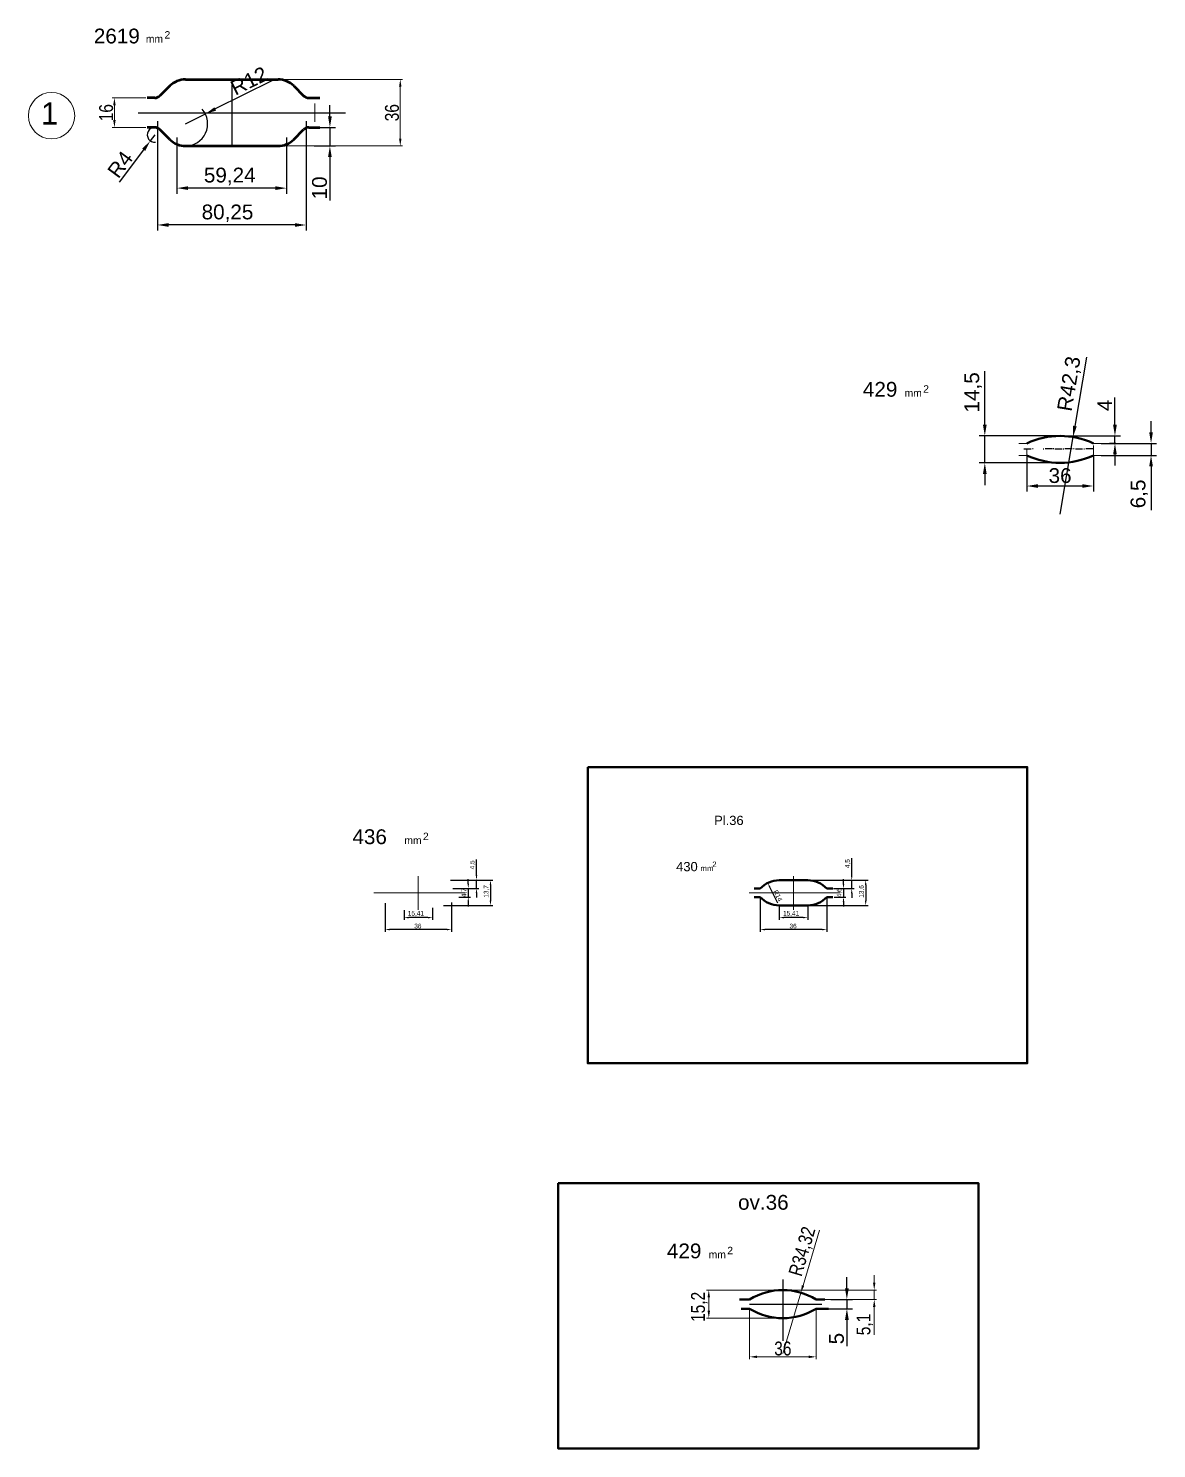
# Model space of a CAD drawing. Header units: millimetres. Extents: x 1526 to 31626, y -4643 to 9189.
# Drawn here: x 7624 to 8234, y 5536 to 6303 of the extents above; entities that cross this region are included whole.
import ezdxf

# ---------------------------------------------------------------- set-up
doc = ezdxf.new("R2010")
doc.units = ezdxf.units.MM
for name, color, linetype, lineweight in [('Main', 1, 'Continuous', 40), ('Quota', 3, 'Continuous', 40), ('контурная', 7, 'Continuous', 50), ('размерные', 7, 'Continuous', 25), ('тонкая', 7, 'Continuous', 20), ('тонкий', 7, 'Continuous', 20), ('图层1', 7, 'Continuous', 30), ('图层2', 1, 'Continuous', 13)]:
    doc.layers.add(name, color=color, linetype=linetype, lineweight=lineweight)
doc.layers.add('осевая', color=4, linetype='Continuous')
doc.styles.add('s1v4', font='arial.ttf', dxfattribs={"height": 4})
doc.styles.add('s2v4', font='arial.ttf', dxfattribs={"height": 8})
doc.styles.add('s3v2.5', font='arial.ttf', dxfattribs={"width": 0.8, "height": 7.5})
doc.styles.get("Standard").update_dxf_attribs({"font": 'arial.ttf'})
doc.dimstyles.new('ISO-25', dxfattribs={"dimtxt": 2.5, "dimasz": 2.5, "dimexe": 1.25, "dimexo": 0.625, "dimtad": 1, "dimtxsty": 'Standard', "dimcen": 2.5, "dimadec": 0, "dimazin": 0, "dimtfac": 1, "dimtmove": 0, "dimatfit": 3, "dimfxl": 1, "dimarcsym": 0})
doc.dimstyles.new('s2v4', dxfattribs={"dimtxt": 8, "dimasz": 6, "dimexe": 3, "dimexo": 0, "dimgap": 1.5, "dimtad": 1, "dimtxsty": 'Standard', "dimcen": 2.5, "dimadec": 0, "dimazin": 0, "dimtfac": 1, "dimtmove": 0, "dimatfit": 3, "dimfxl": 1, "dimarcsym": 0})
doc.dimstyles.new('s2v4$0', dxfattribs={"dimtxt": 8, "dimasz": 6, "dimexe": 3, "dimexo": 0, "dimgap": 1.5, "dimtad": 1, "dimtxsty": 'Standard', "dimcen": 2.5, "dimadec": 0, "dimazin": 0, "dimtfac": 1, "dimtmove": 0, "dimatfit": 3, "dimfxl": 1, "dimarcsym": 0})
doc.dimstyles.new('s3v2.5', dxfattribs={"dimtxt": 7.5, "dimasz": 4, "dimexe": 1.25, "dimexo": 0.625, "dimtad": 1, "dimtxsty": 's3v2.5', "dimcen": 1.5, "dimclrd": 6, "dimclre": 256, "dimclrt": 1, "dimadec": 0, "dimazin": 0, "dimtfac": 1, "dimtmove": 0, "dimatfit": 3, "dimfxl": 1, "dimlwd": -1, "dimlwe": -1, "dimarcsym": 0})

# ---------------------------------------------------------------- blocks, each defined once
blk = doc.blocks.new('*D608')
at = {"layer": 'Defpoints', "color": 0, "transparency": 16777216}
for p in [(7693.72, 6253.32), (7773.98, 6253.32), (7693.72, 6197.21)]:
    blk.add_point(p, dxfattribs=at)
at = {"layer": 'тонкий', "color": 0, "lineweight": -2, "transparency": 16777216}
for p, q in [((7693.72, 6253.32), (7693.72, 6194.21)), ((7773.98, 6253.32), (7773.98, 6194.21)), ((7767.98, 6197.21), (7699.72, 6197.21))]:
    blk.add_line(p, q, dxfattribs=at)
at = {"layer": 'тонкий', "color": 0, "transparency": 16777216}
for points in [[(7699.72, 6198.21), (7699.72, 6196.21), (7693.72, 6197.21)], [(7767.98, 6198.21), (7767.98, 6196.21), (7773.98, 6197.21)]]:
    blk.add_solid(points, dxfattribs=at)
at = {"layer": 'тонкий', "color": 0, "transparency": 16777216, "insert": (7731.54, 6203.52), "char_height": 8, "attachment_point": 5}
blk.add_mtext('80,25', dxfattribs=at)
blk = doc.blocks.new('*D609')
at = {"layer": 'Defpoints', "color": 0, "transparency": 16777216}
for p in [(7704.23, 6244.54), (7763.47, 6244.54), (7704.23, 6217.14)]:
    blk.add_point(p, dxfattribs=at)
at = {"layer": 'тонкий', "color": 0, "lineweight": -2, "transparency": 16777216}
for p, q in [((7704.23, 6244.54), (7704.23, 6214.14)), ((7763.47, 6244.54), (7763.47, 6214.14)), ((7757.47, 6217.14), (7710.23, 6217.14))]:
    blk.add_line(p, q, dxfattribs=at)
at = {"layer": 'тонкий', "color": 0, "transparency": 16777216}
for points in [[(7710.23, 6218.14), (7710.23, 6216.14), (7704.23, 6217.14)], [(7757.47, 6218.14), (7757.47, 6216.14), (7763.47, 6217.14)]]:
    blk.add_solid(points, dxfattribs=at)
at = {"layer": 'тонкий', "color": 0, "transparency": 16777216, "insert": (7732.76, 6223.45), "char_height": 8, "attachment_point": 5}
blk.add_mtext('59,24', dxfattribs=at)
blk = doc.blocks.new('*D610')
at = {"layer": 'Defpoints', "color": 0, "transparency": 16777216}
for p in [(7781.42, 6249.92), (7786.9, 6249.92), (7778.42, 6239.92)]:
    blk.add_point(p, dxfattribs=at)
at = {"layer": 'тонкий', "color": 0, "lineweight": -2, "transparency": 16777216}
for p, q in [((7786.9, 6255.92), (7786.9, 6261.92)), ((7781.42, 6249.92), (7789.9, 6249.92)), ((7786.9, 6249.92), (7786.9, 6239.92)), ((7778.42, 6239.92), (7789.9, 6239.92)), ((7786.9, 6233.92), (7786.9, 6210.41))]:
    blk.add_line(p, q, dxfattribs=at)
at = {"layer": 'тонкий', "color": 0, "transparency": 16777216}
for points in [[(7785.9, 6255.92), (7787.9, 6255.92), (7786.9, 6249.92)], [(7785.9, 6233.92), (7787.9, 6233.92), (7786.9, 6239.92)]]:
    blk.add_solid(points, dxfattribs=at)
at = {"layer": 'тонкий', "color": 0, "transparency": 16777216, "insert": (7781.32, 6217.25), "char_height": 8, "attachment_point": 5, "rotation": 90}
blk.add_mtext('10', dxfattribs=at)
blk = doc.blocks.new('*D611')
at = {"layer": 'Defpoints', "color": 0, "transparency": 16777216}
for p in [(7708.82, 6251.92), (7719.57, 6257.26)]:
    blk.add_point(p, dxfattribs=at)
at = {"layer": 'тонкий', "color": 0, "lineweight": -2, "transparency": 16777216}
for p, q in [((7755.49, 6275.12), (7724.94, 6259.93)), ((7708.82, 6251.92), (7719.57, 6257.26))]:
    blk.add_line(p, q, dxfattribs=at)
blk.add_arc((7708.82, 6251.92), 12, 270, 40.75536, dxfattribs=at)
at = {"layer": 'тонкий', "color": 0, "transparency": 16777216}
blk.add_solid([(7724.49, 6260.83), (7725.39, 6259.04), (7719.57, 6257.26)], dxfattribs=at)
at = {"layer": 'тонкий', "color": 0, "transparency": 16777216, "insert": (7743.17, 6275.16), "char_height": 8, "attachment_point": 5, "rotation": 26.43141}
blk.add_mtext('R12', dxfattribs=at)
blk = doc.blocks.new('*D612')
at = {"layer": 'Defpoints', "color": 0, "transparency": 16777216}
for p in [(7689.82, 6242.71), (7692.19, 6245.92)]:
    blk.add_point(p, dxfattribs=at)
at = {"layer": 'тонкий', "color": 0, "lineweight": -2, "transparency": 16777216}
for p, q in [((7692.19, 6245.92), (7689.82, 6242.71)), ((7673.25, 6220.3), (7686.25, 6237.88))]:
    blk.add_line(p, q, dxfattribs=at)
blk.add_arc((7692.19, 6245.92), 4, 90, 276.48939, dxfattribs=at)
at = {"layer": 'тонкий', "color": 0, "transparency": 16777216}
blk.add_solid([(7685.44, 6238.48), (7687.05, 6237.29), (7689.82, 6242.71)], dxfattribs=at)
at = {"layer": 'тонкий', "color": 0, "transparency": 16777216, "insert": (7673.54, 6229.95), "char_height": 8, "attachment_point": 5, "rotation": 53.51756}
blk.add_mtext('R4', dxfattribs=at)
blk = doc.blocks.new('*D613')
at = {"layer": 'Defpoints', "color": 0, "transparency": 16777216}
for p in [(7757.41, 6275.92), (7753.48, 6239.92), (7824.94, 6239.92)]:
    blk.add_point(p, dxfattribs=at)
at = {"layer": 'тонкая', "transparency": 16777216}
for p, q in [((7758.03, 6275.92), (7826.19, 6275.92)), ((7754.11, 6239.92), (7826.19, 6239.92))]:
    blk.add_line(p, q, dxfattribs=at)
at = {"layer": 'тонкая', "color": 6, "transparency": 16777216}
blk.add_line((7824.94, 6271.92), (7824.94, 6243.92), dxfattribs=at)
for points in [[(7824.27, 6271.92), (7825.6, 6271.92), (7824.94, 6275.92)], [(7824.27, 6243.92), (7825.6, 6243.92), (7824.94, 6239.92)]]:
    blk.add_solid(points, dxfattribs=at)
at = {"layer": 'тонкая', "color": 1, "transparency": 16777216, "insert": (7820.48, 6257.92), "char_height": 7.5, "attachment_point": 5, "rotation": 90, "style": 's3v2.5'}
blk.add_mtext('36', dxfattribs=at)
blk = doc.blocks.new('*D614')
at = {"layer": 'Defpoints', "color": 0, "transparency": 16777216}
for p in [(7670.42, 6265.92), (7688.08, 6265.92), (7688.08, 6249.92)]:
    blk.add_point(p, dxfattribs=at)
at = {"layer": 'тонкая', "transparency": 16777216}
for p, q in [((7687.46, 6265.92), (7669.17, 6265.92)), ((7687.46, 6249.92), (7669.17, 6249.92))]:
    blk.add_line(p, q, dxfattribs=at)
at = {"layer": 'тонкая', "color": 6, "transparency": 16777216}
blk.add_line((7670.42, 6253.92), (7670.42, 6261.92), dxfattribs=at)
for points in [[(7669.75, 6261.92), (7671.09, 6261.92), (7670.42, 6265.92)], [(7669.75, 6253.92), (7671.09, 6253.92), (7670.42, 6249.92)]]:
    blk.add_solid(points, dxfattribs=at)
at = {"layer": 'тонкая', "color": 1, "transparency": 16777216, "insert": (7665.97, 6257.92), "char_height": 7.5, "attachment_point": 5, "rotation": 90, "style": 's3v2.5'}
blk.add_mtext('16', dxfattribs=at)
blk = doc.blocks.new('*D615')
at = {"layer": 'Defpoints', "color": 0, "transparency": 16777216}
for p in [(8203.85, 6079.16), (8203.85, 6072.66), (8230.78, 6072.66)]:
    blk.add_point(p, dxfattribs=at)
at = {"layer": 'тонкий', "color": 0, "lineweight": -2, "transparency": 16777216}
for p, q in [((8230.78, 6085.16), (8230.78, 6091.16)), ((8203.85, 6079.16), (8233.78, 6079.16)), ((8230.78, 6079.16), (8230.78, 6072.66)), ((8203.85, 6072.66), (8233.78, 6072.66)), ((8230.78, 6066.66), (8230.78, 6042.99))]:
    blk.add_line(p, q, dxfattribs=at)
at = {"layer": 'тонкий', "color": 0, "transparency": 16777216}
for points in [[(8229.78, 6085.16), (8231.78, 6085.16), (8230.78, 6079.16)], [(8229.78, 6066.66), (8231.78, 6066.66), (8230.78, 6072.66)]]:
    blk.add_solid(points, dxfattribs=at)
at = {"layer": 'тонкий', "color": 0, "transparency": 16777216, "insert": (8224.47, 6051.83), "char_height": 8, "attachment_point": 5, "rotation": 90}
blk.add_mtext('6,5', dxfattribs=at)
blk = doc.blocks.new('*D617')
at = {"layer": 'Defpoints', "color": 0, "transparency": 16777216}
for p in [(8163.61, 6072.5), (8199.61, 6072.5), (8163.61, 6056.1)]:
    blk.add_point(p, dxfattribs=at)
at = {"layer": 'тонкий', "color": 0, "lineweight": -2, "transparency": 16777216}
for p, q in [((8163.61, 6072.5), (8163.61, 6053.1)), ((8199.61, 6072.5), (8199.61, 6053.1)), ((8193.61, 6056.1), (8169.61, 6056.1))]:
    blk.add_line(p, q, dxfattribs=at)
at = {"layer": 'тонкий', "color": 0, "transparency": 16777216}
for points in [[(8169.61, 6057.1), (8169.61, 6055.1), (8163.61, 6056.1)], [(8193.61, 6057.1), (8193.61, 6055.1), (8199.61, 6056.1)]]:
    blk.add_solid(points, dxfattribs=at)
at = {"layer": 'тонкий', "color": 0, "transparency": 16777216, "insert": (8181.61, 6061.69), "char_height": 8, "attachment_point": 5}
blk.add_mtext('36', dxfattribs=at)
blk = doc.blocks.new('*D618')
at = {"layer": 'Defpoints', "color": 0, "transparency": 16777216}
for p in [(8140.92, 6083.18), (8181.61, 6083.18), (8181.61, 6068.64)]:
    blk.add_point(p, dxfattribs=at)
at = {"layer": 'тонкий', "color": 0, "lineweight": -2, "transparency": 16777216}
for p, q in [((8140.92, 6089.18), (8140.92, 6118.27)), ((8181.61, 6083.18), (8137.92, 6083.18)), ((8140.92, 6068.64), (8140.92, 6083.18)), ((8181.61, 6068.64), (8137.92, 6068.64)), ((8140.92, 6062.64), (8140.92, 6056.64))]:
    blk.add_line(p, q, dxfattribs=at)
at = {"layer": 'тонкий', "color": 0, "transparency": 16777216}
for points in [[(8139.92, 6089.18), (8141.92, 6089.18), (8140.92, 6083.18)], [(8139.92, 6062.64), (8141.92, 6062.64), (8140.92, 6068.64)]]:
    blk.add_solid(points, dxfattribs=at)
at = {"layer": 'тонкий', "color": 0, "transparency": 16777216, "insert": (8134.62, 6106.72), "char_height": 8, "attachment_point": 5, "rotation": 90}
blk.add_mtext('14,5', dxfattribs=at)
blk = doc.blocks.new('*D616')
at = {"layer": 'Defpoints', "color": 0, "transparency": 16777216}
for p in [(8188.62, 6082.6), (8181.61, 6040.88)]:
    blk.add_point(p, dxfattribs=at)
at = {"layer": 'тонкий', "color": 0, "lineweight": -2, "transparency": 16777216}
for p, q in [((8195.86, 6125.73), (8189.61, 6088.51)), ((8181.61, 6040.88), (8188.62, 6082.6))]:
    blk.add_line(p, q, dxfattribs=at)
at = {"layer": 'тонкий', "color": 0, "transparency": 16777216}
blk.add_solid([(8188.62, 6088.68), (8190.6, 6088.35), (8188.62, 6082.6)], dxfattribs=at)
at = {"layer": 'тонкий', "color": 0, "transparency": 16777216, "insert": (8187.03, 6111.27), "char_height": 8, "attachment_point": 5, "rotation": 80.47089}
blk.add_mtext('R42,3', dxfattribs=at)
blk = doc.blocks.new('*D647')
at = {"layer": 'Defpoints', "color": 0, "transparency": 16777216}
for p in [(8181.61, 6083.18), (8211.26, 6079.16), (8211.72, 6079.16)]:
    blk.add_point(p, dxfattribs=at)
at = {"layer": 'тонкий', "color": 0, "lineweight": -2, "transparency": 16777216}
for p, q in [((8211.26, 6089.18), (8211.26, 6103.96)), ((8181.61, 6083.18), (8214.26, 6083.18)), ((8211.26, 6079.16), (8211.26, 6083.18)), ((8211.72, 6079.16), (8208.26, 6079.16)), ((8211.26, 6073.16), (8211.26, 6067.16))]:
    blk.add_line(p, q, dxfattribs=at)
at = {"layer": 'тонкий', "color": 0, "transparency": 16777216}
for points in [[(8210.26, 6089.18), (8212.26, 6089.18), (8211.26, 6083.18)], [(8210.26, 6073.16), (8212.26, 6073.16), (8211.26, 6079.16)]]:
    blk.add_solid(points, dxfattribs=at)
at = {"layer": 'тонкий', "color": 0, "transparency": 16777216, "insert": (8205.76, 6099.69), "char_height": 8, "attachment_point": 5, "rotation": 90}
blk.add_mtext('4', dxfattribs=at)
blk = doc.blocks.new('*D915')
at = {"color": 0, "lineweight": -2, "transparency": 16777216}
for p, q in [((8064.53, 5840.97), (8064.53, 5843.47)), ((8059.42, 5838.47), (8065.78, 5838.47)), ((8064.53, 5838.47), (8064.53, 5833.87)), ((8059.42, 5833.87), (8065.78, 5833.87)), ((8064.53, 5831.37), (8064.53, 5828.87))]:
    blk.add_line(p, q, dxfattribs=at)
at = {"color": 0, "transparency": 16777216}
for points in [[(8064.11, 5840.97), (8064.95, 5840.97), (8064.53, 5838.47)], [(8064.11, 5831.37), (8064.95, 5831.37), (8064.53, 5833.87)]]:
    blk.add_solid(points, dxfattribs=at)
at = {"layer": 'Defpoints', "color": 0, "transparency": 16777216}
for p in [(8058.8, 5838.47), (8058.8, 5833.87), (8064.53, 5833.87)]:
    blk.add_point(p, dxfattribs=at)
at = {"color": 0, "lineweight": 13, "transparency": 16777216, "insert": (8062.4, 5836.17), "char_height": 2.5, "attachment_point": 5, "rotation": 90}
blk.add_mtext('4,6', dxfattribs=at)
blk = doc.blocks.new('*D913')
at = {"color": 0, "lineweight": -2, "transparency": 16777216}
for p, q in [((8068.98, 5845.47), (8068.98, 5854.91)), ((8045.24, 5842.97), (8070.23, 5842.97)), ((8068.98, 5838.47), (8068.98, 5842.97)), ((8059.21, 5838.47), (8070.23, 5838.47)), ((8068.98, 5835.97), (8068.98, 5833.47))]:
    blk.add_line(p, q, dxfattribs=at)
at = {"color": 0, "transparency": 16777216}
for points in [[(8068.56, 5845.47), (8069.4, 5845.47), (8068.98, 5842.97)], [(8068.56, 5835.97), (8069.4, 5835.97), (8068.98, 5838.47)]]:
    blk.add_solid(points, dxfattribs=at)
at = {"layer": 'Defpoints', "color": 0, "transparency": 16777216}
for p in [(8044.61, 5842.97), (8068.98, 5842.97), (8058.59, 5838.47)]:
    blk.add_point(p, dxfattribs=at)
at = {"color": 0, "lineweight": 13, "transparency": 16777216, "insert": (8066.86, 5851.95), "char_height": 2.5, "attachment_point": 5, "rotation": 90}
blk.add_mtext('4,5', dxfattribs=at)
blk = doc.blocks.new('*D914')
at = {"color": 0, "lineweight": -2, "transparency": 16777216}
for p, q in [((8070.33, 5842.97), (8077.78, 5842.97)), ((8076.53, 5840.47), (8076.53, 5831.87)), ((8045.42, 5829.37), (8077.78, 5829.37))]:
    blk.add_line(p, q, dxfattribs=at)
at = {"color": 0, "transparency": 16777216}
for points in [[(8076.11, 5840.47), (8076.95, 5840.47), (8076.53, 5842.97)], [(8076.11, 5831.87), (8076.95, 5831.87), (8076.53, 5829.37)]]:
    blk.add_solid(points, dxfattribs=at)
at = {"layer": 'Defpoints', "color": 0, "transparency": 16777216}
for p in [(8069.71, 5842.97), (8044.8, 5829.37), (8076.53, 5829.37)]:
    blk.add_point(p, dxfattribs=at)
at = {"color": 0, "lineweight": 13, "transparency": 16777216, "insert": (8074.4, 5836.92), "char_height": 2.5, "attachment_point": 5, "rotation": 90}
blk.add_mtext('13,6', dxfattribs=at)
blk = doc.blocks.new('*D916')
at = {"color": 0, "lineweight": -2, "transparency": 16777216}
for p, q in [((8029.83, 5828.74), (8029.83, 5821.52)), ((8045.24, 5828.74), (8045.24, 5821.52)), ((8042.74, 5822.77), (8032.33, 5822.77))]:
    blk.add_line(p, q, dxfattribs=at)
at = {"color": 0, "transparency": 16777216}
for points in [[(8032.33, 5823.19), (8032.33, 5822.36), (8029.83, 5822.77)], [(8042.74, 5823.19), (8042.74, 5822.36), (8045.24, 5822.77)]]:
    blk.add_solid(points, dxfattribs=at)
at = {"layer": 'Defpoints', "color": 0, "transparency": 16777216}
for p in [(8029.83, 5829.37), (8045.24, 5829.37), (8029.83, 5822.77)]:
    blk.add_point(p, dxfattribs=at)
at = {"color": 0, "lineweight": 13, "transparency": 16777216, "insert": (8036.21, 5824.9), "char_height": 2.5, "attachment_point": 5}
blk.add_mtext('15,41', dxfattribs=at)
blk = doc.blocks.new('*D917')
at = {"color": 0, "lineweight": -2, "transparency": 16777216}
for p, q in [((8019.53, 5833.24), (8019.53, 5815.06)), ((8055.54, 5833.24), (8055.54, 5815.06)), ((8053.04, 5816.31), (8022.03, 5816.31))]:
    blk.add_line(p, q, dxfattribs=at)
at = {"color": 0, "transparency": 16777216}
for points in [[(8022.03, 5816.72), (8022.03, 5815.89), (8019.53, 5816.31)], [(8053.04, 5816.72), (8053.04, 5815.89), (8055.54, 5816.31)]]:
    blk.add_solid(points, dxfattribs=at)
at = {"layer": 'Defpoints', "color": 0, "transparency": 16777216}
for p in [(8019.53, 5833.87), (8055.54, 5833.87), (8019.53, 5816.31)]:
    blk.add_point(p, dxfattribs=at)
at = {"color": 0, "lineweight": 13, "transparency": 16777216, "insert": (8037.29, 5818.21), "char_height": 2.5, "attachment_point": 5}
blk.add_mtext('36', dxfattribs=at)
blk = doc.blocks.new('*D918')
at = {"color": 0, "lineweight": -2, "transparency": 16777216}
blk.add_line((8029.02, 5830.57), (8024.69, 5839.27), dxfattribs=at)
at = {"color": 0, "transparency": 16777216}
blk.add_solid([(8025.07, 5839.45), (8024.32, 5839.08), (8023.58, 5841.5)], dxfattribs=at)
at = {"layer": 'Defpoints', "color": 0, "transparency": 16777216}
for p in [(8023.58, 5841.5), (8029.81, 5828.97)]:
    blk.add_point(p, dxfattribs=at)
at = {"color": 0, "lineweight": 13, "transparency": 16777216, "insert": (8029.1, 5834.63), "char_height": 2.5, "attachment_point": 5, "rotation": 296.42739}
blk.add_mtext('R14', dxfattribs=at)
blk = doc.blocks.new('*D961')
at = {"layer": 'Defpoints', "color": 0, "transparency": 16777216}
for p in [(8031.75, 5621.43), (8049.75, 5616.33), (8081.14, 5616.33)]:
    blk.add_point(p, dxfattribs=at)
at = {"layer": 'тонкая', "color": 6, "transparency": 16777216}
for p, q in [((8081.14, 5625.43), (8081.14, 5629.43)), ((8081.14, 5621.43), (8081.14, 5616.33)), ((8081.14, 5612.33), (8081.14, 5597.31))]:
    blk.add_line(p, q, dxfattribs=at)
at = {"layer": 'тонкая', "transparency": 16777216}
for p, q in [((8032.37, 5621.43), (8082.39, 5621.43)), ((8050.37, 5616.33), (8082.39, 5616.33))]:
    blk.add_line(p, q, dxfattribs=at)
at = {"layer": 'тонкая', "color": 6, "transparency": 16777216}
for points in [[(8080.48, 5625.43), (8081.81, 5625.43), (8081.14, 5621.43)], [(8080.48, 5612.33), (8081.81, 5612.33), (8081.14, 5616.33)]]:
    blk.add_solid(points, dxfattribs=at)
at = {"layer": 'тонкая', "color": 1, "transparency": 16777216, "insert": (8076.01, 5602.82), "char_height": 7.5, "attachment_point": 5, "rotation": 90, "style": 's3v2.5'}
blk.add_mtext('5,1', dxfattribs=at)
blk = doc.blocks.new('*D962')
at = {"layer": 'Defpoints', "color": 0, "transparency": 16777216}
for p in [(7991.71, 5621.43), (8031.75, 5621.43), (8031.75, 5606.23)]:
    blk.add_point(p, dxfattribs=at)
at = {"layer": 'тонкая', "transparency": 16777216}
for p, q in [((8031.12, 5621.43), (7990.46, 5621.43)), ((8031.12, 5606.23), (7990.46, 5606.23))]:
    blk.add_line(p, q, dxfattribs=at)
at = {"layer": 'тонкая', "color": 6, "transparency": 16777216}
blk.add_line((7991.71, 5610.23), (7991.71, 5617.43), dxfattribs=at)
for points in [[(7991.04, 5617.43), (7992.38, 5617.43), (7991.71, 5621.43)], [(7991.04, 5610.23), (7992.38, 5610.23), (7991.71, 5606.23)]]:
    blk.add_solid(points, dxfattribs=at)
at = {"layer": 'тонкая', "color": 1, "transparency": 16777216, "insert": (7986.58, 5612.33), "char_height": 7.5, "attachment_point": 5, "rotation": 90, "style": 's3v2.5'}
blk.add_mtext('15,2', dxfattribs=at)
blk = doc.blocks.new('*D963')
at = {"layer": 'Defpoints', "color": 0, "transparency": 16777216}
for p in [(8013.75, 5611.33), (8049.75, 5611.33), (8013.75, 5585.33)]:
    blk.add_point(p, dxfattribs=at)
at = {"layer": 'тонкая', "transparency": 16777216}
for p, q in [((8013.75, 5610.7), (8013.75, 5584.08)), ((8049.75, 5610.7), (8049.75, 5584.08))]:
    blk.add_line(p, q, dxfattribs=at)
at = {"layer": 'тонкая', "color": 6, "transparency": 16777216}
blk.add_line((8045.75, 5585.33), (8017.75, 5585.33), dxfattribs=at)
for points in [[(8017.75, 5585.99), (8017.75, 5584.66), (8013.75, 5585.33)], [(8045.75, 5585.99), (8045.75, 5584.66), (8049.75, 5585.33)]]:
    blk.add_solid(points, dxfattribs=at)
at = {"layer": 'тонкая', "color": 1, "transparency": 16777216, "insert": (8031.75, 5589.78), "char_height": 7.5, "attachment_point": 5, "style": 's3v2.5'}
blk.add_mtext('36', dxfattribs=at)
blk = doc.blocks.new('*D964')
at = {"layer": 'Defpoints', "color": 0, "transparency": 16777216}
for p in [(8041.5, 5620.01), (8031.75, 5587.11)]:
    blk.add_point(p, dxfattribs=at)
at = {"layer": 'тонкая', "color": 6, "transparency": 16777216}
for p, q in [((8051.5, 5653.74), (8042.64, 5623.85)), ((8031.75, 5587.11), (8041.5, 5620.01))]:
    blk.add_line(p, q, dxfattribs=at)
blk.add_solid([(8042, 5624.04), (8043.28, 5623.66), (8041.5, 5620.01)], dxfattribs=at)
at = {"layer": 'тонкая', "color": 1, "transparency": 16777216, "insert": (8042.72, 5642.17), "char_height": 7.5, "attachment_point": 5, "rotation": 73.48446, "style": 's3v2.5'}
blk.add_mtext('R34,32', dxfattribs=at)
blk = doc.blocks.new('*D965')
at = {"layer": 'Defpoints', "color": 0, "transparency": 16777216}
for p in [(8057.65, 5616.33), (8056.39, 5611.33), (8066.36, 5611.33)]:
    blk.add_point(p, dxfattribs=at)
at = {"layer": 'размерные', "color": 0, "lineweight": -2, "transparency": 16777216}
for p, q in [((8066.36, 5622.33), (8066.36, 5628.33)), ((8057.65, 5616.33), (8069.36, 5616.33)), ((8066.36, 5616.33), (8066.36, 5611.33)), ((8056.39, 5611.33), (8069.36, 5611.33)), ((8066.36, 5605.33), (8066.36, 5591.02))]:
    blk.add_line(p, q, dxfattribs=at)
at = {"layer": 'размерные', "color": 0, "transparency": 16777216}
for points in [[(8065.36, 5622.33), (8067.36, 5622.33), (8066.36, 5616.33)], [(8065.36, 5605.33), (8067.36, 5605.33), (8066.36, 5611.33)]]:
    blk.add_solid(points, dxfattribs=at)
at = {"layer": 'размерные', "color": 0, "transparency": 16777216, "insert": (8060.79, 5595.17), "char_height": 8, "attachment_point": 5, "rotation": 90}
blk.add_mtext('5', dxfattribs=at)
blk = doc.blocks.new('*D968')
at = {"color": 0, "lineweight": -2, "transparency": 16777216}
for p, q in [((7861.7, 5841.07), (7861.7, 5843.57)), ((7856, 5838.57), (7862.95, 5838.57)), ((7861.7, 5838.57), (7861.7, 5833.87)), ((7856.59, 5833.87), (7862.95, 5833.87)), ((7861.7, 5831.37), (7861.7, 5828.87))]:
    blk.add_line(p, q, dxfattribs=at)
at = {"color": 0, "transparency": 16777216}
for points in [[(7861.28, 5841.07), (7862.11, 5841.07), (7861.7, 5838.57)], [(7861.28, 5831.37), (7862.11, 5831.37), (7861.7, 5833.87)]]:
    blk.add_solid(points, dxfattribs=at)
at = {"layer": 'Defpoints', "color": 0, "transparency": 16777216}
for p in [(7855.38, 5838.57), (7855.97, 5833.87), (7861.7, 5833.87)]:
    blk.add_point(p, dxfattribs=at)
at = {"color": 0, "lineweight": 13, "transparency": 16777216, "insert": (7859.58, 5836.22), "char_height": 2.5, "attachment_point": 5, "rotation": 90}
blk.add_mtext('4,7', dxfattribs=at)
blk = doc.blocks.new('*D966')
at = {"color": 0, "lineweight": -2, "transparency": 16777216}
for p, q in [((7866.15, 5845.57), (7866.15, 5854.26)), ((7852.14, 5843.07), (7867.4, 5843.07)), ((7866.15, 5838.57), (7866.15, 5843.07)), ((7853.33, 5838.57), (7867.4, 5838.57)), ((7866.15, 5836.07), (7866.15, 5833.57))]:
    blk.add_line(p, q, dxfattribs=at)
at = {"color": 0, "transparency": 16777216}
for points in [[(7865.73, 5845.57), (7866.56, 5845.57), (7866.15, 5843.07)], [(7865.73, 5836.07), (7866.56, 5836.07), (7866.15, 5838.57)]]:
    blk.add_solid(points, dxfattribs=at)
at = {"layer": 'Defpoints', "color": 0, "transparency": 16777216}
for p in [(7851.51, 5843.07), (7866.15, 5843.07), (7852.7, 5838.57)]:
    blk.add_point(p, dxfattribs=at)
at = {"color": 0, "lineweight": 13, "transparency": 16777216, "insert": (7864.03, 5851.3), "char_height": 2.5, "attachment_point": 5, "rotation": 90}
blk.add_mtext('4,5', dxfattribs=at)
blk = doc.blocks.new('*D967')
at = {"color": 0, "lineweight": -2, "transparency": 16777216}
for p, q in [((7867.64, 5843.07), (7874.95, 5843.07)), ((7873.7, 5840.57), (7873.7, 5831.87)), ((7848.23, 5829.37), (7874.95, 5829.37))]:
    blk.add_line(p, q, dxfattribs=at)
at = {"color": 0, "transparency": 16777216}
for points in [[(7873.28, 5840.57), (7874.12, 5840.57), (7873.7, 5843.07)], [(7873.28, 5831.87), (7874.12, 5831.87), (7873.7, 5829.37)]]:
    blk.add_solid(points, dxfattribs=at)
at = {"layer": 'Defpoints', "color": 0, "transparency": 16777216}
for p in [(7867.02, 5843.07), (7847.6, 5829.37), (7873.7, 5829.37)]:
    blk.add_point(p, dxfattribs=at)
at = {"color": 0, "lineweight": 13, "transparency": 16777216, "insert": (7871.57, 5836.92), "char_height": 2.5, "attachment_point": 5, "rotation": 90}
blk.add_mtext('13,7', dxfattribs=at)
blk = doc.blocks.new('*D969')
at = {"color": 0, "lineweight": -2, "transparency": 16777216}
for p, q in [((7842.4, 5828.12), (7842.4, 5821.52)), ((7826.99, 5826.81), (7826.99, 5821.52)), ((7839.9, 5822.77), (7829.49, 5822.77))]:
    blk.add_line(p, q, dxfattribs=at)
at = {"color": 0, "transparency": 16777216}
for points in [[(7829.49, 5823.19), (7829.49, 5822.36), (7826.99, 5822.77)], [(7839.9, 5823.19), (7839.9, 5822.36), (7842.4, 5822.77)]]:
    blk.add_solid(points, dxfattribs=at)
at = {"layer": 'Defpoints', "color": 0, "transparency": 16777216}
for p in [(7826.99, 5827.44), (7842.4, 5828.74), (7826.99, 5822.77)]:
    blk.add_point(p, dxfattribs=at)
at = {"color": 0, "lineweight": 13, "transparency": 16777216, "insert": (7833.38, 5824.9), "char_height": 2.5, "attachment_point": 5}
blk.add_mtext('15,41', dxfattribs=at)
blk = doc.blocks.new('*D970')
at = {"color": 0, "lineweight": -2, "transparency": 16777216}
for p, q in [((7816.7, 5830.53), (7816.7, 5815.06)), ((7852.7, 5830.93), (7852.7, 5815.06)), ((7850.2, 5816.31), (7819.2, 5816.31))]:
    blk.add_line(p, q, dxfattribs=at)
at = {"color": 0, "transparency": 16777216}
for points in [[(7819.2, 5816.72), (7819.2, 5815.89), (7816.7, 5816.31)], [(7850.2, 5816.72), (7850.2, 5815.89), (7852.7, 5816.31)]]:
    blk.add_solid(points, dxfattribs=at)
at = {"layer": 'Defpoints', "color": 0, "transparency": 16777216}
for p in [(7816.7, 5831.16), (7852.7, 5831.55), (7816.7, 5816.31)]:
    blk.add_point(p, dxfattribs=at)
at = {"color": 0, "lineweight": 13, "transparency": 16777216, "insert": (7834.46, 5818.21), "char_height": 2.5, "attachment_point": 5}
blk.add_mtext('36', dxfattribs=at)

msp = doc.modelspace()

# ---------------------------------------------------------------- linework, layer by layer
at = {"color": 3, "linetype": 'ByBlock'}
for p, q in [((8162.05495, 6076.26009), (8166.0081, 6076.26009)), ((8167.0808, 6076.26009), (8166.70805, 6076.26009)), ((8172.4023, 6076.26009), (8172.77505, 6076.26009)), ((8177.42815, 6076.26009), (8173.475, 6076.26009)), ((8178.30659, 6076.26009), (8177.93385, 6076.26009)), ((8178.81228, 6076.26009), (8182.76543, 6076.26009)), ((8183.27113, 6076.26009), (8183.64387, 6076.26009)), ((8188.10272, 6076.26009), (8184.14957, 6076.26009)), ((8189.17541, 6076.26009), (8188.80267, 6076.26009)), ((8189.85959, 6076.26009), (8193.81274, 6076.26009)), ((8194.49692, 6076.26009), (8194.86967, 6076.26009)), ((8199.507, 6076.26009), (8195.55385, 6076.26009))]:
    msp.add_line(p, q, dxfattribs=at)
at = {"layer": 'Main'}
for centre, start, end in [((8181.61356, 6040.88273), 64.81465597, 115.18534403), ((8181.61356, 6110.93745), 244.81465597, 295.18534403)]:
    msp.add_arc(centre, 42.29842, start, end, dxfattribs=at)
at = {"layer": 'Quota'}
for points in [[(7926.3074, 5904.13109), (8163.84683, 5904.13109), (8163.84683, 5744.03445), (7926.3074, 5744.03445)], [(7910.29364, 5679.22639), (8137.50705, 5679.22639), (8137.50705, 5535.72207), (7910.29364, 5535.72207)]]:
    msp.add_lwpolyline(points, close=True, dxfattribs=at)
at = {"layer": 'контурная'}
for p, q in [((7708.82154, 6275.92229), (7758.88041, 6275.92229)), ((7692.19412, 6265.92229), (7688.08121, 6265.92229)), ((7700.33625, 6272.40757), (7695.02255, 6267.09387)), ((7767.36569, 6272.40757), (7772.6794, 6267.09387)), ((7775.50783, 6265.92229), (7781.41745, 6265.92229)), ((7692.19412, 6249.92229), (7688.08121, 6249.92229)), ((7775.50783, 6249.92229), (7781.41745, 6249.92229)), ((7700.33625, 6243.43701), (7695.02255, 6248.75072)), ((7767.36569, 6243.43701), (7772.6794, 6248.75072)), ((7708.82154, 6239.92229), (7758.88041, 6239.92229))]:
    msp.add_line(p, q, dxfattribs=at)
for centre, radius, start, end in [((7708.82154, 6263.92229), 12, 90, 135), ((7758.88041, 6263.92229), 12, 45, 90), ((7692.19412, 6269.92229), 4, 270, 315), ((7775.50783, 6269.92229), 4, 225, 270), ((7692.19412, 6245.92229), 4, 45, 90), ((7775.50783, 6245.92229), 4, 90, 135), ((7708.82154, 6251.92229), 12, 225, 270), ((7758.88041, 6251.92229), 12, 270, 315)]:
    msp.add_arc(centre, radius, start, end, dxfattribs=at)
at = {"layer": 'осевая'}
for p, q in [((7733.85097, 6272.92229), (7733.85097, 6239.81545)), ((7683.33781, 6257.92229), (7795.30586, 6257.92229)), ((8031.74889, 5627.17271), (8031.74889, 5594.04303)), ((8013.74889, 5613.82654), (8052.86454, 5613.82654))]:
    msp.add_line(p, q, dxfattribs=at)
at = {"layer": 'тонкая'}
for p, q in [((7778.6794, 6252.92229), (7778.6794, 6262.92229)), ((8163.61356, 6079.16009), (8159.38072, 6079.16009)), ((8163.61356, 6072.66009), (8163.61356, 6076.26009)), ((8199.61356, 6079.16009), (8203.84639, 6079.16009)), ((8199.61356, 6072.31009), (8199.61356, 6077.96533)), ((8163.61356, 6072.66009), (8159.38072, 6072.66009)), ((8199.61356, 6072.66009), (8203.84639, 6072.66009)), ((8049.74889, 5616.32654), (8059.22556, 5616.32654))]:
    msp.add_line(p, q, dxfattribs=at)
msp.add_circle((7636.45257, 6256.30904), 12.53226, dxfattribs=at)
at = {"layer": '图层1', "lineweight": 40}
for p, q in [((8037.53182, 5842.96698), (8029.82682, 5842.96698)), ((8037.53182, 5842.96698), (8045.23682, 5842.96698)), ((8019.52834, 5838.46698), (8016.26421, 5838.46698)), ((8055.5353, 5838.46698), (8058.79943, 5838.46698)), ((8019.52834, 5833.86698), (8016.26421, 5833.86698)), ((8037.53182, 5829.36698), (8029.82682, 5829.36698)), ((8037.53182, 5829.36698), (8045.23682, 5829.36698)), ((8055.5353, 5833.86698), (8058.79943, 5833.86698)), ((8013.74889, 5616.32654), (8008.38142, 5616.32654)), ((8049.74889, 5616.32654), (8054.48722, 5616.32654)), ((8013.74889, 5611.32654), (8009.12573, 5611.32654)), ((8049.74889, 5611.32654), (8056.38945, 5611.32654))]:
    msp.add_line(p, q, dxfattribs=at)
for centre, radius, start, end in [((8029.81182, 5828.96698), 14, 89.93861165, 137.26788996), ((8045.25182, 5828.96698), 14, 42.73211004, 90.06138835), ((8029.81182, 5843.36698), 14, 222.73211004, 270.06138835), ((8045.25182, 5843.36698), 14, 269.93861165, 317.26788996), ((8031.74889, 5587.11047), 34.31587, 58.36280608, 121.63719392), ((8031.74889, 5640.54261), 34.31587, 238.36280608, 301.63719392)]:
    msp.add_arc(centre, radius, start, end, dxfattribs=at)
at = {"layer": '图层2', "lineweight": 13, "ltscale": 3}
for p, q in [((7834.69971, 5826.9259), (7834.69971, 5845.2028)), ((8037.53182, 5826.9259), (8037.53182, 5845.2028)), ((7810.73588, 5836.16698), (7859.94767, 5836.16698)), ((8013.56799, 5836.16698), (8062.77978, 5836.16698))]:
    msp.add_line(p, q, dxfattribs=at)

# ---------------------------------------------------------------- texts
at = {"layer": 'размерные', "style": 's2v4'}
msp.add_text('Pl.36', height=5, dxfattribs=at).set_placement((7994.6187, 5872.83846))
at = {"layer": 'тонкая'}
for s, height, style, p in [('2619', 8, 's2v4', (7659.28693, 6295.36646)), ('mm', 4, 's1v4', (7687.41125, 6295.83991)), ('2', 4, 's1v4', (7697.48121, 6297.98446)), ('429', 8, 's2v4', (8075.00191, 6104.36846)), ('mm', 4, 's1v4', (8097.55753, 6104.43075)), ('2', 4, 's1v4', (8107.6275, 6106.5753)), ('436', 8, 's2v4', (7799.07423, 5862.50789)), ('2', 4, 's1v4', (7837.2101, 5864.71473)), ('mm', 4, 's1v4', (7827.14013, 5862.57018)), ('430', 5, 's2v4', (7974.06534, 5847.85236)), ('2', 3, 's1v4', (7993.60275, 5850.05921)), ('mm', 3, 's1v4', (7987.2396, 5847.91466)), ('ov.36', 8, 's2v4', (8007.5336, 5664.86062)), ('429', 8, 's2v4', (7969.07892, 5638.59481)), ('2', 4, 's1v4', (8001.70451, 5640.80165)), ('mm', 4, 's1v4', (7991.63454, 5638.65711))]:
    msp.add_text(s, height=height, dxfattribs=dict(at, style=style)).set_placement(p)
at = {"layer": 'тонкий', "style": 's1v4'}
msp.add_text('1', height=12, dxfattribs=at).set_placement((7630.691, 6251.51678))

# ---------------------------------------------------------------- dimensions: what is measured, and where the dimension line sits
at = {"lineweight": 13}
for base, p1, p2, picture, middle in [((7866.14775, 5843.06698), (7852.70319, 5838.56698), (7851.51369, 5843.06698), '*D966', (7866.14775, 5851.30031)), ((8068.97986, 5842.96698), (8058.58954, 5838.46698), (8044.61296, 5842.96698), '*D913', (8068.97986, 5851.94859)), ((7873.69889, 5829.36698), (7867.01821, 5843.06698), (7847.60179, 5829.36698), '*D967', (7873.69889, 5836.92056)), ((7861.69796, 5833.86698), (7855.3799, 5838.56698), (7855.96732, 5833.86698), '*D968', (7861.69796, 5836.21698)), ((8076.531, 5829.36698), (8069.70861, 5842.96698), (8044.79884, 5829.36698), '*D914', (8076.531, 5836.92056)), ((8064.53007, 5833.86698), (8058.79943, 5838.46698), (8058.79943, 5833.86698), '*D915', (8064.53007, 5836.16698))]:
    dim = msp.add_linear_dim(base=base, p1=p1, p2=p2, angle=90, dimstyle='ISO-25', dxfattribs=at)
    dim.commit()
    dim.dimension.update_dxf_attribs({"geometry": picture, "text_midpoint": middle, "dimtype": 160})
dim = msp.add_radius_dim(center=(8029.81182, 5828.96698), mpoint=(8023.58094, 5841.50396), dimstyle='ISO-25', dxfattribs=at)
dim.commit()
dim.dimension.update_dxf_attribs({"geometry": '*D918', "text_midpoint": (8027.41149, 5833.79662), "dimtype": 164})
for base, p1, p2, picture, middle in [((7816.69623, 5816.30627), (7852.70319, 5831.55228), (7816.69623, 5831.15511), '*D970', (7834.4599, 5816.30627)), ((8019.52834, 5816.30627), (8055.5353, 5833.86698), (8019.52834, 5833.86698), '*D917', (8037.29201, 5816.30627))]:
    dim = msp.add_linear_dim(base=base, p1=p1, p2=p2, dimstyle='ISO-25', override={"dimdec": 0}, dxfattribs=at)
    dim.commit()
    dim.dimension.update_dxf_attribs({"geometry": picture, "text_midpoint": middle, "dimtype": 160})
for base, p1, p2, picture, middle in [((7826.99471, 5822.7735), (7842.40471, 5828.74198), (7826.99471, 5827.43537), '*D969', (7833.38117, 5822.7735)), ((8029.82682, 5822.7735), (8045.23682, 5829.36698), (8029.82682, 5829.36698), '*D916', (8036.21328, 5822.7735))]:
    dim = msp.add_linear_dim(base=base, p1=p1, p2=p2, dimstyle='ISO-25', dxfattribs=at)
    dim.commit()
    dim.dimension.update_dxf_attribs({"geometry": picture, "text_midpoint": middle, "dimtype": 160})
at = {"layer": 'размерные'}
dim = msp.add_linear_dim(base=(8066.36296, 5611.32654), p1=(8057.64723, 5616.32654), p2=(8056.38945, 5611.32654), angle=90, dimstyle='s2v4$0', dxfattribs=at)
dim.commit()
dim.dimension.update_dxf_attribs({"geometry": '*D965', "text_midpoint": (8060.79475, 5595.17443)})
at = {"layer": 'тонкая'}
for base, p1, p2, picture, middle in [((7824.93694, 6239.92229), (7757.40972, 6275.92229), (7753.48228, 6239.92229), '*D613', (7820.48009, 6257.92229)), ((7670.4211, 6265.92229), (7688.08121, 6249.92229), (7688.08121, 6265.92229), '*D614', (7665.9668, 6257.92229)), ((8081.14306, 5616.32654), (8031.74889, 5621.42634), (8049.74889, 5616.32654), '*D961', (8076.01089, 5602.81887))]:
    dim = msp.add_linear_dim(base=base, p1=p1, p2=p2, angle=90, dimstyle='s3v2.5', dxfattribs=at)
    dim.commit()
    dim.dimension.update_dxf_attribs({"geometry": picture, "text_midpoint": middle})
dim = msp.add_radius_dim(center=(8031.74889, 5587.11047), mpoint=(8041.50404, 5620.01056), dimstyle='s3v2.5', dxfattribs=at)
dim.commit()
dim.dimension.update_dxf_attribs({"geometry": '*D964', "text_midpoint": (8042.7208, 5642.16766)})
dim = msp.add_linear_dim(base=(7991.70904, 5621.42634), p1=(8031.74889, 5606.22675), p2=(8031.74889, 5621.42634), angle=90, dimstyle='s3v2.5', dxfattribs=at)
dim.commit()
dim.dimension.update_dxf_attribs({"geometry": '*D962', "text_midpoint": (7991.70904, 5612.32723), "dimtype": 160})
dim = msp.add_linear_dim(base=(8013.74889, 5585.32747), p1=(8049.74889, 5611.32654), p2=(8013.74889, 5611.32654), dimstyle='s3v2.5', dxfattribs=at)
dim.commit()
dim.dimension.update_dxf_attribs({"geometry": '*D963', "text_midpoint": (8031.74889, 5589.78432)})
at = {"layer": 'тонкий'}
dim = msp.add_radius_dim(center=(7708.82154, 6251.92229), mpoint=(7719.56715, 6257.26381), dimstyle='s2v4', dxfattribs=at)
dim.commit()
dim.dimension.update_dxf_attribs({"geometry": '*D611', "text_midpoint": (7745.62775, 6270.21822), "dimtype": 164})
dim = msp.add_linear_dim(base=(7786.90037, 6249.92229), p1=(7778.42197, 6239.92229), p2=(7781.41745, 6249.92229), angle=90, dimstyle='s2v4', dxfattribs=at)
dim.commit()
dim.dimension.update_dxf_attribs({"geometry": '*D610', "text_midpoint": (7786.90037, 6217.24664), "dimtype": 160})
dim = msp.add_radius_dim(center=(7692.19412, 6245.92229), mpoint=(7689.81581, 6242.70614), dimstyle='s2v4', dxfattribs=at)
dim.commit()
dim.dimension.update_dxf_attribs({"geometry": '*D612', "text_midpoint": (7673.54141, 6229.94872)})
for base, p1, p2, picture, middle in [((7693.72485, 6197.21107), (7773.97709, 6253.31781), (7693.72485, 6253.31781), '*D608', (7731.53747, 6197.21107)), ((7704.22933, 6217.13866), (7763.47261, 6244.53574), (7704.22933, 6244.53574), '*D609', (7732.75864, 6217.13866))]:
    dim = msp.add_linear_dim(base=base, p1=p1, p2=p2, dimstyle='s2v4', dxfattribs=at)
    dim.commit()
    dim.dimension.update_dxf_attribs({"geometry": picture, "text_midpoint": middle, "dimtype": 160})
dim = msp.add_radius_dim(center=(8181.61356, 6040.88273), mpoint=(8188.616, 6082.5975), dimstyle='s2v4', override={"dimdec": 1}, dxfattribs=at)
dim.commit()
dim.dimension.update_dxf_attribs({"geometry": '*D616', "text_midpoint": (8193.25433, 6110.22882), "dimtype": 164})
for base, p1, p2, picture, middle in [((8140.92304, 6083.18115), (8181.61356, 6068.63903), (8181.61356, 6083.18115), '*D618', (8134.6154, 6106.72481)), ((8230.7804, 6072.66009), (8203.84639, 6079.16009), (8203.84639, 6072.66009), '*D615', (8224.47276, 6051.82585))]:
    dim = msp.add_linear_dim(base=base, p1=p1, p2=p2, angle=90, dimstyle='s2v4', override={"dimdec": 1}, dxfattribs=at)
    dim.commit()
    dim.dimension.update_dxf_attribs({"geometry": picture, "text_midpoint": middle})
dim = msp.add_linear_dim(base=(8211.25598, 6079.16009), p1=(8181.61356, 6083.18115), p2=(8211.72434, 6079.16009), angle=90, dimstyle='s2v4', override={"dimdec": 1}, dxfattribs=at)
dim.commit()
dim.dimension.update_dxf_attribs({"geometry": '*D647', "text_midpoint": (8211.25598, 6099.68883), "dimtype": 160})
dim = msp.add_linear_dim(base=(8163.61356, 6056.10236), p1=(8199.61356, 6072.50298), p2=(8163.61356, 6072.50298), dimstyle='s2v4', override={"dimdec": 1}, dxfattribs=at)
dim.commit()
dim.dimension.update_dxf_attribs({"geometry": '*D617', "text_midpoint": (8181.61356, 6061.68968)})

doc.saveas('drawing.dxf')
